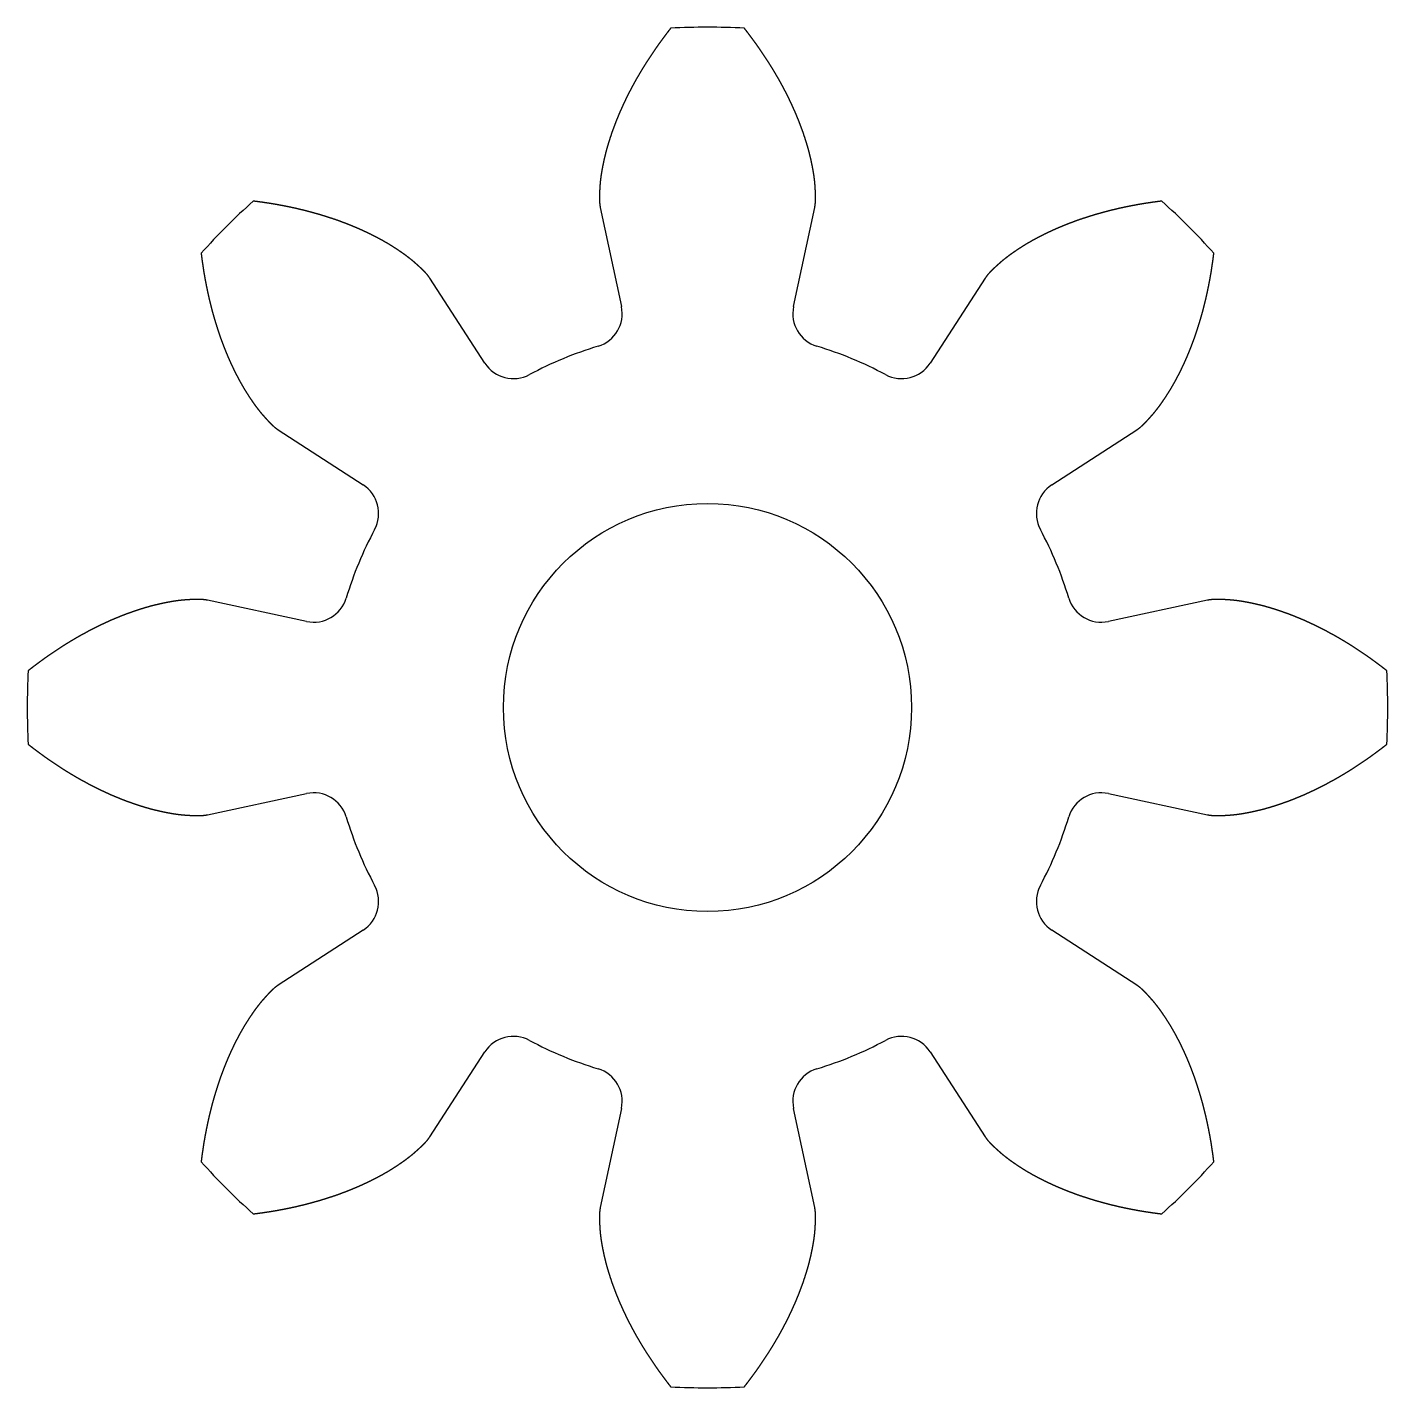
# Model space of a CAD drawing. Header units: millimetres. Extents: x -10 to 10, y -10 to 10.
import ezdxf

# ---------------------------------------------------------------- set-up
doc = ezdxf.new("R2010")
doc.units = ezdxf.units.MM
doc.layers.get('0').update_dxf_attribs({"linetype": 'CONTINUOUS'})

msp = doc.modelspace()

# ---------------------------------------------------------------- linework, layer by layer
for p, q in [((-1.576, 7.35), (-1.265, 5.894)), ((1.265, 5.894), (1.576, 7.35)), ((-3.273, 5.062), (-4.083, 6.312)), ((4.083, 6.312), (3.273, 5.062)), ((-6.312, 4.083), (-5.062, 3.273)), ((5.062, 3.273), (6.312, 4.083)), ((-5.894, 1.265), (-7.35, 1.576)), ((7.35, 1.576), (5.894, 1.265)), ((-7.35, -1.576), (-5.894, -1.265)), ((5.894, -1.265), (7.35, -1.576)), ((-5.062, -3.273), (-6.312, -4.083)), ((6.312, -4.083), (5.062, -3.273)), ((-4.083, -6.312), (-3.273, -5.062)), ((3.273, -5.062), (4.083, -6.312)), ((-1.265, -5.894), (-1.576, -7.35)), ((1.576, -7.35), (1.265, -5.894))]:
    msp.add_line(p, q)
msp.add_circle((0, 0), 3)
for centre, radius, start, end in [((0, 0), 10, 86.8988, 93.1012), ((0, 0), 10, 131.8988, 138.1012), ((0, 0), 10, 41.8988, 48.1012), ((-1.754, 5.789), 0.5, -73.1401, 12.0446), ((1.754, 5.789), 0.5, 167.9554, 253.1401), ((0, 0), 5.549, 106.8599, 118.1401), ((0, 0), 5.549, 61.8599, 73.1401), ((-2.853, 5.334), 0.5, 212.9554, 298.1401), ((2.853, 5.334), 0.5, 241.8599, 327.0446), ((-5.334, 2.853), 0.5, -28.1401, 57.0446), ((5.334, 2.853), 0.5, 122.9554, 208.1401), ((0, 0), 5.549, 151.8599, 163.1401), ((0, 0), 5.549, 16.8599, 28.1401), ((-5.789, 1.754), 0.5, 257.9554, 343.1401), ((5.789, 1.754), 0.5, 196.8599, 282.0446), ((0, 0), 10, 176.8988, 183.1012), ((0, 0), 10, -3.1012, 3.1012), ((-5.789, -1.754), 0.5, 16.8599, 102.0446), ((5.789, -1.754), 0.5, 77.9554, 163.1401), ((0, 0), 5.549, 196.8599, 208.1401), ((0, 0), 5.549, 331.8599, 343.1401), ((-5.334, -2.853), 0.5, -57.0446, 28.1401), ((5.334, -2.853), 0.5, 151.8599, 237.0446), ((-2.853, -5.334), 0.5, 61.8599, 147.0446), ((0, 0), 5.549, 241.8599, 253.1401), ((0, 0), 5.549, 286.8599, 298.1401), ((2.853, -5.334), 0.5, 32.9554, 118.1401), ((-1.754, -5.789), 0.5, -12.0446, 73.1401), ((1.754, -5.789), 0.5, 106.8599, 192.0446), ((0, 0), 10, 221.8988, 228.1012), ((0, 0), 10, 311.8988, 318.1012), ((0, 0), 10, 266.8988, 273.1012)]:
    msp.add_arc(centre, radius, start, end)
for points in [[(-0.541, 9.985), (-0.547, 9.978), (-0.558, 9.964), (-0.574, 9.942), (-0.597, 9.914), (-0.624, 9.878), (-0.651, 9.842), (-0.677, 9.806), (-0.704, 9.769), (-0.73, 9.733), (-0.755, 9.697), (-0.78, 9.66), (-0.805, 9.624), (-0.83, 9.587), (-0.854, 9.55), (-0.878, 9.513), (-0.902, 9.476), (-0.925, 9.439), (-0.948, 9.402), (-0.971, 9.365), (-0.993, 9.328), (-1.015, 9.29), (-1.037, 9.253), (-1.058, 9.215), (-1.079, 9.178), (-1.099, 9.14), (-1.12, 9.102), (-1.139, 9.065), (-1.159, 9.027), (-1.178, 8.989), (-1.197, 8.951), (-1.215, 8.913), (-1.233, 8.875), (-1.251, 8.837), (-1.268, 8.799), (-1.285, 8.761), (-1.301, 8.723), (-1.317, 8.684), (-1.333, 8.646), (-1.348, 8.608), (-1.363, 8.57), (-1.377, 8.531), (-1.391, 8.493), (-1.405, 8.455), (-1.418, 8.416), (-1.431, 8.378), (-1.443, 8.339), (-1.455, 8.301), (-1.467, 8.262), (-1.478, 8.224), (-1.489, 8.186), (-1.499, 8.147), (-1.508, 8.109), (-1.517, 8.07), (-1.526, 8.032), (-1.534, 7.993), (-1.542, 7.955), (-1.549, 7.917), (-1.556, 7.879), (-1.562, 7.84), (-1.568, 7.802), (-1.573, 7.764), (-1.577, 7.726), (-1.58, 7.688), (-1.583, 7.65), (-1.585, 7.612), (-1.587, 7.574), (-1.588, 7.536), (-1.589, 7.499), (-1.589, 7.461), (-1.587, 7.424), (-1.584, 7.395), (-1.581, 7.372), (-1.578, 7.358), (-1.576, 7.35)], [(1.576, 7.35), (1.578, 7.358), (1.581, 7.372), (1.584, 7.395), (1.587, 7.424), (1.589, 7.461), (1.589, 7.499), (1.588, 7.536), (1.587, 7.574), (1.585, 7.612), (1.583, 7.65), (1.58, 7.688), (1.577, 7.726), (1.573, 7.764), (1.568, 7.802), (1.562, 7.84), (1.556, 7.879), (1.549, 7.917), (1.542, 7.955), (1.534, 7.993), (1.526, 8.032), (1.517, 8.07), (1.508, 8.109), (1.499, 8.147), (1.489, 8.186), (1.478, 8.224), (1.467, 8.262), (1.455, 8.301), (1.443, 8.339), (1.431, 8.378), (1.418, 8.416), (1.405, 8.455), (1.391, 8.493), (1.377, 8.531), (1.363, 8.57), (1.348, 8.608), (1.333, 8.646), (1.317, 8.684), (1.301, 8.723), (1.285, 8.761), (1.268, 8.799), (1.251, 8.837), (1.233, 8.875), (1.215, 8.913), (1.197, 8.951), (1.178, 8.989), (1.159, 9.027), (1.139, 9.065), (1.12, 9.102), (1.099, 9.14), (1.079, 9.178), (1.058, 9.215), (1.037, 9.253), (1.015, 9.29), (0.993, 9.328), (0.971, 9.365), (0.948, 9.402), (0.925, 9.439), (0.902, 9.476), (0.878, 9.513), (0.854, 9.55), (0.83, 9.587), (0.805, 9.624), (0.78, 9.66), (0.755, 9.697), (0.73, 9.733), (0.704, 9.769), (0.677, 9.806), (0.651, 9.842), (0.624, 9.878), (0.597, 9.914), (0.574, 9.942), (0.558, 9.964), (0.547, 9.978), (0.541, 9.985)], [(-4.083, 6.312), (-4.087, 6.318), (-4.095, 6.331), (-4.109, 6.349), (-4.127, 6.372), (-4.153, 6.399), (-4.179, 6.426), (-4.206, 6.452), (-4.234, 6.478), (-4.262, 6.503), (-4.29, 6.528), (-4.319, 6.553), (-4.348, 6.578), (-4.378, 6.602), (-4.408, 6.625), (-4.439, 6.648), (-4.471, 6.671), (-4.503, 6.693), (-4.535, 6.715), (-4.567, 6.737), (-4.6, 6.758), (-4.634, 6.779), (-4.667, 6.8), (-4.701, 6.821), (-4.736, 6.841), (-4.77, 6.86), (-4.805, 6.88), (-4.841, 6.899), (-4.876, 6.917), (-4.912, 6.936), (-4.948, 6.954), (-4.985, 6.972), (-5.022, 6.989), (-5.059, 7.007), (-5.096, 7.023), (-5.133, 7.04), (-5.171, 7.056), (-5.209, 7.072), (-5.248, 7.088), (-5.286, 7.103), (-5.325, 7.118), (-5.364, 7.133), (-5.404, 7.148), (-5.443, 7.162), (-5.483, 7.176), (-5.523, 7.189), (-5.564, 7.202), (-5.604, 7.215), (-5.645, 7.228), (-5.686, 7.241), (-5.727, 7.253), (-5.768, 7.264), (-5.81, 7.276), (-5.851, 7.287), (-5.893, 7.298), (-5.935, 7.309), (-5.978, 7.319), (-6.02, 7.329), (-6.063, 7.339), (-6.106, 7.348), (-6.149, 7.357), (-6.192, 7.366), (-6.235, 7.374), (-6.279, 7.383), (-6.323, 7.391), (-6.366, 7.398), (-6.411, 7.406), (-6.455, 7.413), (-6.499, 7.419), (-6.544, 7.426), (-6.588, 7.432), (-6.624, 7.437), (-6.651, 7.44), (-6.669, 7.442), (-6.678, 7.443)], [(6.678, 7.443), (6.669, 7.442), (6.651, 7.44), (6.624, 7.437), (6.588, 7.432), (6.544, 7.426), (6.499, 7.419), (6.455, 7.413), (6.411, 7.406), (6.366, 7.398), (6.323, 7.391), (6.279, 7.383), (6.235, 7.374), (6.192, 7.366), (6.149, 7.357), (6.106, 7.348), (6.063, 7.339), (6.02, 7.329), (5.978, 7.319), (5.935, 7.309), (5.893, 7.298), (5.851, 7.287), (5.81, 7.276), (5.768, 7.264), (5.727, 7.253), (5.686, 7.241), (5.645, 7.228), (5.604, 7.215), (5.564, 7.202), (5.523, 7.189), (5.483, 7.176), (5.443, 7.162), (5.404, 7.148), (5.364, 7.133), (5.325, 7.118), (5.286, 7.103), (5.248, 7.088), (5.209, 7.072), (5.171, 7.056), (5.133, 7.04), (5.096, 7.023), (5.059, 7.007), (5.022, 6.989), (4.985, 6.972), (4.948, 6.954), (4.912, 6.936), (4.876, 6.917), (4.841, 6.899), (4.805, 6.88), (4.77, 6.86), (4.736, 6.841), (4.701, 6.821), (4.667, 6.8), (4.634, 6.779), (4.6, 6.758), (4.567, 6.737), (4.535, 6.715), (4.503, 6.693), (4.471, 6.671), (4.439, 6.648), (4.408, 6.625), (4.378, 6.602), (4.348, 6.578), (4.319, 6.553), (4.29, 6.528), (4.262, 6.503), (4.234, 6.478), (4.206, 6.452), (4.179, 6.426), (4.153, 6.399), (4.127, 6.372), (4.109, 6.349), (4.095, 6.331), (4.087, 6.318), (4.083, 6.312)], [(-7.443, 6.678), (-7.442, 6.669), (-7.44, 6.651), (-7.437, 6.624), (-7.432, 6.588), (-7.426, 6.544), (-7.419, 6.499), (-7.413, 6.455), (-7.406, 6.411), (-7.398, 6.366), (-7.391, 6.323), (-7.383, 6.279), (-7.374, 6.235), (-7.366, 6.192), (-7.357, 6.149), (-7.348, 6.106), (-7.339, 6.063), (-7.329, 6.02), (-7.319, 5.978), (-7.309, 5.935), (-7.298, 5.893), (-7.287, 5.851), (-7.276, 5.81), (-7.264, 5.768), (-7.253, 5.727), (-7.241, 5.686), (-7.228, 5.645), (-7.215, 5.604), (-7.202, 5.564), (-7.189, 5.523), (-7.176, 5.483), (-7.162, 5.443), (-7.148, 5.404), (-7.133, 5.364), (-7.118, 5.325), (-7.103, 5.286), (-7.088, 5.248), (-7.072, 5.209), (-7.056, 5.171), (-7.04, 5.133), (-7.023, 5.096), (-7.007, 5.059), (-6.989, 5.022), (-6.972, 4.985), (-6.954, 4.948), (-6.936, 4.912), (-6.917, 4.876), (-6.899, 4.841), (-6.88, 4.805), (-6.86, 4.77), (-6.841, 4.736), (-6.821, 4.701), (-6.8, 4.667), (-6.779, 4.634), (-6.758, 4.6), (-6.737, 4.567), (-6.715, 4.535), (-6.693, 4.503), (-6.671, 4.471), (-6.648, 4.439), (-6.625, 4.408), (-6.602, 4.378), (-6.578, 4.348), (-6.553, 4.319), (-6.528, 4.29), (-6.503, 4.262), (-6.478, 4.234), (-6.452, 4.206), (-6.426, 4.179), (-6.399, 4.153), (-6.372, 4.127), (-6.349, 4.109), (-6.331, 4.095), (-6.318, 4.087), (-6.312, 4.083)], [(6.312, 4.083), (6.318, 4.087), (6.331, 4.095), (6.349, 4.109), (6.372, 4.127), (6.399, 4.153), (6.426, 4.179), (6.452, 4.206), (6.478, 4.234), (6.503, 4.262), (6.528, 4.29), (6.553, 4.319), (6.578, 4.348), (6.602, 4.378), (6.625, 4.408), (6.648, 4.439), (6.671, 4.471), (6.693, 4.503), (6.715, 4.535), (6.737, 4.567), (6.758, 4.6), (6.779, 4.634), (6.8, 4.667), (6.821, 4.701), (6.841, 4.736), (6.86, 4.77), (6.88, 4.805), (6.899, 4.841), (6.917, 4.876), (6.936, 4.912), (6.954, 4.948), (6.972, 4.985), (6.989, 5.022), (7.007, 5.059), (7.023, 5.096), (7.04, 5.133), (7.056, 5.171), (7.072, 5.209), (7.088, 5.248), (7.103, 5.286), (7.118, 5.325), (7.133, 5.364), (7.148, 5.404), (7.162, 5.443), (7.176, 5.483), (7.189, 5.523), (7.202, 5.564), (7.215, 5.604), (7.228, 5.645), (7.241, 5.686), (7.253, 5.727), (7.264, 5.768), (7.276, 5.81), (7.287, 5.851), (7.298, 5.893), (7.309, 5.935), (7.319, 5.978), (7.329, 6.02), (7.339, 6.063), (7.348, 6.106), (7.357, 6.149), (7.366, 6.192), (7.374, 6.235), (7.383, 6.279), (7.391, 6.323), (7.398, 6.366), (7.406, 6.411), (7.413, 6.455), (7.419, 6.499), (7.426, 6.544), (7.432, 6.588), (7.437, 6.624), (7.44, 6.651), (7.442, 6.669), (7.443, 6.678)], [(-7.35, 1.576), (-7.358, 1.578), (-7.372, 1.581), (-7.395, 1.584), (-7.424, 1.587), (-7.461, 1.589), (-7.499, 1.589), (-7.536, 1.588), (-7.574, 1.587), (-7.612, 1.585), (-7.65, 1.583), (-7.688, 1.58), (-7.726, 1.577), (-7.764, 1.573), (-7.802, 1.568), (-7.84, 1.562), (-7.879, 1.556), (-7.917, 1.549), (-7.955, 1.542), (-7.993, 1.534), (-8.032, 1.526), (-8.07, 1.517), (-8.109, 1.508), (-8.147, 1.499), (-8.186, 1.489), (-8.224, 1.478), (-8.262, 1.467), (-8.301, 1.455), (-8.339, 1.443), (-8.378, 1.431), (-8.416, 1.418), (-8.455, 1.405), (-8.493, 1.391), (-8.531, 1.377), (-8.57, 1.363), (-8.608, 1.348), (-8.646, 1.333), (-8.684, 1.317), (-8.723, 1.301), (-8.761, 1.285), (-8.799, 1.268), (-8.837, 1.251), (-8.875, 1.233), (-8.913, 1.215), (-8.951, 1.197), (-8.989, 1.178), (-9.027, 1.159), (-9.065, 1.139), (-9.102, 1.12), (-9.14, 1.099), (-9.178, 1.079), (-9.215, 1.058), (-9.253, 1.037), (-9.29, 1.015), (-9.328, 0.993), (-9.365, 0.971), (-9.402, 0.948), (-9.439, 0.925), (-9.476, 0.902), (-9.513, 0.878), (-9.55, 0.854), (-9.587, 0.83), (-9.624, 0.805), (-9.66, 0.78), (-9.697, 0.755), (-9.733, 0.73), (-9.769, 0.704), (-9.806, 0.677), (-9.842, 0.651), (-9.878, 0.624), (-9.914, 0.597), (-9.942, 0.574), (-9.964, 0.558), (-9.978, 0.547), (-9.985, 0.541)], [(9.985, 0.541), (9.978, 0.547), (9.964, 0.558), (9.942, 0.574), (9.914, 0.597), (9.878, 0.624), (9.842, 0.651), (9.806, 0.677), (9.769, 0.704), (9.733, 0.73), (9.697, 0.755), (9.66, 0.78), (9.624, 0.805), (9.587, 0.83), (9.55, 0.854), (9.513, 0.878), (9.476, 0.902), (9.439, 0.925), (9.402, 0.948), (9.365, 0.971), (9.328, 0.993), (9.29, 1.015), (9.253, 1.037), (9.215, 1.058), (9.178, 1.079), (9.14, 1.099), (9.102, 1.12), (9.065, 1.139), (9.027, 1.159), (8.989, 1.178), (8.951, 1.197), (8.913, 1.215), (8.875, 1.233), (8.837, 1.251), (8.799, 1.268), (8.761, 1.285), (8.723, 1.301), (8.684, 1.317), (8.646, 1.333), (8.608, 1.348), (8.57, 1.363), (8.531, 1.377), (8.493, 1.391), (8.455, 1.405), (8.416, 1.418), (8.378, 1.431), (8.339, 1.443), (8.301, 1.455), (8.262, 1.467), (8.224, 1.478), (8.186, 1.489), (8.147, 1.499), (8.109, 1.508), (8.07, 1.517), (8.032, 1.526), (7.993, 1.534), (7.955, 1.542), (7.917, 1.549), (7.879, 1.556), (7.84, 1.562), (7.802, 1.568), (7.764, 1.573), (7.726, 1.577), (7.688, 1.58), (7.65, 1.583), (7.612, 1.585), (7.574, 1.587), (7.536, 1.588), (7.499, 1.589), (7.461, 1.589), (7.424, 1.587), (7.395, 1.584), (7.372, 1.581), (7.358, 1.578), (7.35, 1.576)], [(-9.985, -0.541), (-9.978, -0.547), (-9.964, -0.558), (-9.942, -0.574), (-9.914, -0.597), (-9.878, -0.624), (-9.842, -0.651), (-9.806, -0.677), (-9.769, -0.704), (-9.733, -0.73), (-9.697, -0.755), (-9.66, -0.78), (-9.624, -0.805), (-9.587, -0.83), (-9.55, -0.854), (-9.513, -0.878), (-9.476, -0.902), (-9.439, -0.925), (-9.402, -0.948), (-9.365, -0.971), (-9.328, -0.993), (-9.29, -1.015), (-9.253, -1.037), (-9.215, -1.058), (-9.178, -1.079), (-9.14, -1.099), (-9.102, -1.12), (-9.065, -1.139), (-9.027, -1.159), (-8.989, -1.178), (-8.951, -1.197), (-8.913, -1.215), (-8.875, -1.233), (-8.837, -1.251), (-8.799, -1.268), (-8.761, -1.285), (-8.723, -1.301), (-8.684, -1.317), (-8.646, -1.333), (-8.608, -1.348), (-8.57, -1.363), (-8.531, -1.377), (-8.493, -1.391), (-8.455, -1.405), (-8.416, -1.418), (-8.378, -1.431), (-8.339, -1.443), (-8.301, -1.455), (-8.262, -1.467), (-8.224, -1.478), (-8.186, -1.489), (-8.147, -1.499), (-8.109, -1.508), (-8.07, -1.517), (-8.032, -1.526), (-7.993, -1.534), (-7.955, -1.542), (-7.917, -1.549), (-7.879, -1.556), (-7.84, -1.562), (-7.802, -1.568), (-7.764, -1.573), (-7.726, -1.577), (-7.688, -1.58), (-7.65, -1.583), (-7.612, -1.585), (-7.574, -1.587), (-7.536, -1.588), (-7.499, -1.589), (-7.461, -1.589), (-7.424, -1.587), (-7.395, -1.584), (-7.372, -1.581), (-7.358, -1.578), (-7.35, -1.576)], [(7.35, -1.576), (7.358, -1.578), (7.372, -1.581), (7.395, -1.584), (7.424, -1.587), (7.461, -1.589), (7.499, -1.589), (7.536, -1.588), (7.574, -1.587), (7.612, -1.585), (7.65, -1.583), (7.688, -1.58), (7.726, -1.577), (7.764, -1.573), (7.802, -1.568), (7.84, -1.562), (7.879, -1.556), (7.917, -1.549), (7.955, -1.542), (7.993, -1.534), (8.032, -1.526), (8.07, -1.517), (8.109, -1.508), (8.147, -1.499), (8.186, -1.489), (8.224, -1.478), (8.262, -1.467), (8.301, -1.455), (8.339, -1.443), (8.378, -1.431), (8.416, -1.418), (8.455, -1.405), (8.493, -1.391), (8.531, -1.377), (8.57, -1.363), (8.608, -1.348), (8.646, -1.333), (8.684, -1.317), (8.723, -1.301), (8.761, -1.285), (8.799, -1.268), (8.837, -1.251), (8.875, -1.233), (8.913, -1.215), (8.951, -1.197), (8.989, -1.178), (9.027, -1.159), (9.065, -1.139), (9.102, -1.12), (9.14, -1.099), (9.178, -1.079), (9.215, -1.058), (9.253, -1.037), (9.29, -1.015), (9.328, -0.993), (9.365, -0.971), (9.402, -0.948), (9.439, -0.925), (9.476, -0.902), (9.513, -0.878), (9.55, -0.854), (9.587, -0.83), (9.624, -0.805), (9.66, -0.78), (9.697, -0.755), (9.733, -0.73), (9.769, -0.704), (9.806, -0.677), (9.842, -0.651), (9.878, -0.624), (9.914, -0.597), (9.942, -0.574), (9.964, -0.558), (9.978, -0.547), (9.985, -0.541)], [(-6.312, -4.083), (-6.318, -4.087), (-6.331, -4.095), (-6.349, -4.109), (-6.372, -4.127), (-6.399, -4.153), (-6.426, -4.179), (-6.452, -4.206), (-6.478, -4.234), (-6.503, -4.262), (-6.528, -4.29), (-6.553, -4.319), (-6.578, -4.348), (-6.602, -4.378), (-6.625, -4.408), (-6.648, -4.439), (-6.671, -4.471), (-6.693, -4.503), (-6.715, -4.535), (-6.737, -4.567), (-6.758, -4.6), (-6.779, -4.634), (-6.8, -4.667), (-6.821, -4.701), (-6.841, -4.736), (-6.86, -4.77), (-6.88, -4.805), (-6.899, -4.841), (-6.917, -4.876), (-6.936, -4.912), (-6.954, -4.948), (-6.972, -4.985), (-6.989, -5.022), (-7.007, -5.059), (-7.023, -5.096), (-7.04, -5.133), (-7.056, -5.171), (-7.072, -5.209), (-7.088, -5.248), (-7.103, -5.286), (-7.118, -5.325), (-7.133, -5.364), (-7.148, -5.404), (-7.162, -5.443), (-7.176, -5.483), (-7.189, -5.523), (-7.202, -5.564), (-7.215, -5.604), (-7.228, -5.645), (-7.241, -5.686), (-7.253, -5.727), (-7.264, -5.768), (-7.276, -5.81), (-7.287, -5.851), (-7.298, -5.893), (-7.309, -5.935), (-7.319, -5.978), (-7.329, -6.02), (-7.339, -6.063), (-7.348, -6.106), (-7.357, -6.149), (-7.366, -6.192), (-7.374, -6.235), (-7.383, -6.279), (-7.391, -6.323), (-7.398, -6.366), (-7.406, -6.411), (-7.413, -6.455), (-7.419, -6.499), (-7.426, -6.544), (-7.432, -6.588), (-7.437, -6.624), (-7.44, -6.651), (-7.442, -6.669), (-7.443, -6.678)], [(7.443, -6.678), (7.442, -6.669), (7.44, -6.651), (7.437, -6.624), (7.432, -6.588), (7.426, -6.544), (7.419, -6.499), (7.413, -6.455), (7.406, -6.411), (7.398, -6.366), (7.391, -6.323), (7.383, -6.279), (7.374, -6.235), (7.366, -6.192), (7.357, -6.149), (7.348, -6.106), (7.339, -6.063), (7.329, -6.02), (7.319, -5.978), (7.309, -5.935), (7.298, -5.893), (7.287, -5.851), (7.276, -5.81), (7.264, -5.768), (7.253, -5.727), (7.241, -5.686), (7.228, -5.645), (7.215, -5.604), (7.202, -5.564), (7.189, -5.523), (7.176, -5.483), (7.162, -5.443), (7.148, -5.404), (7.133, -5.364), (7.118, -5.325), (7.103, -5.286), (7.088, -5.248), (7.072, -5.209), (7.056, -5.171), (7.04, -5.133), (7.023, -5.096), (7.007, -5.059), (6.989, -5.022), (6.972, -4.985), (6.954, -4.948), (6.936, -4.912), (6.917, -4.876), (6.899, -4.841), (6.88, -4.805), (6.86, -4.77), (6.841, -4.736), (6.821, -4.701), (6.8, -4.667), (6.779, -4.634), (6.758, -4.6), (6.737, -4.567), (6.715, -4.535), (6.693, -4.503), (6.671, -4.471), (6.648, -4.439), (6.625, -4.408), (6.602, -4.378), (6.578, -4.348), (6.553, -4.319), (6.528, -4.29), (6.503, -4.262), (6.478, -4.234), (6.452, -4.206), (6.426, -4.179), (6.399, -4.153), (6.372, -4.127), (6.349, -4.109), (6.331, -4.095), (6.318, -4.087), (6.312, -4.083)], [(-6.678, -7.443), (-6.669, -7.442), (-6.651, -7.44), (-6.624, -7.437), (-6.588, -7.432), (-6.544, -7.426), (-6.499, -7.419), (-6.455, -7.413), (-6.411, -7.406), (-6.366, -7.398), (-6.323, -7.391), (-6.279, -7.383), (-6.235, -7.374), (-6.192, -7.366), (-6.149, -7.357), (-6.106, -7.348), (-6.063, -7.339), (-6.02, -7.329), (-5.978, -7.319), (-5.935, -7.309), (-5.893, -7.298), (-5.851, -7.287), (-5.81, -7.276), (-5.768, -7.264), (-5.727, -7.253), (-5.686, -7.241), (-5.645, -7.228), (-5.604, -7.215), (-5.564, -7.202), (-5.523, -7.189), (-5.483, -7.176), (-5.443, -7.162), (-5.404, -7.148), (-5.364, -7.133), (-5.325, -7.118), (-5.286, -7.103), (-5.248, -7.088), (-5.209, -7.072), (-5.171, -7.056), (-5.133, -7.04), (-5.096, -7.023), (-5.059, -7.007), (-5.022, -6.989), (-4.985, -6.972), (-4.948, -6.954), (-4.912, -6.936), (-4.876, -6.917), (-4.841, -6.899), (-4.805, -6.88), (-4.77, -6.86), (-4.736, -6.841), (-4.701, -6.821), (-4.667, -6.8), (-4.634, -6.779), (-4.6, -6.758), (-4.567, -6.737), (-4.535, -6.715), (-4.503, -6.693), (-4.471, -6.671), (-4.439, -6.648), (-4.408, -6.625), (-4.378, -6.602), (-4.348, -6.578), (-4.319, -6.553), (-4.29, -6.528), (-4.262, -6.503), (-4.234, -6.478), (-4.206, -6.452), (-4.179, -6.426), (-4.153, -6.399), (-4.127, -6.372), (-4.109, -6.349), (-4.095, -6.331), (-4.087, -6.318), (-4.083, -6.312)], [(4.083, -6.312), (4.087, -6.318), (4.095, -6.331), (4.109, -6.349), (4.127, -6.372), (4.153, -6.399), (4.179, -6.426), (4.206, -6.452), (4.234, -6.478), (4.262, -6.503), (4.29, -6.528), (4.319, -6.553), (4.348, -6.578), (4.378, -6.602), (4.408, -6.625), (4.439, -6.648), (4.471, -6.671), (4.503, -6.693), (4.535, -6.715), (4.567, -6.737), (4.6, -6.758), (4.634, -6.779), (4.667, -6.8), (4.701, -6.821), (4.736, -6.841), (4.77, -6.86), (4.805, -6.88), (4.841, -6.899), (4.876, -6.917), (4.912, -6.936), (4.948, -6.954), (4.985, -6.972), (5.022, -6.989), (5.059, -7.007), (5.096, -7.023), (5.133, -7.04), (5.171, -7.056), (5.209, -7.072), (5.248, -7.088), (5.286, -7.103), (5.325, -7.118), (5.364, -7.133), (5.404, -7.148), (5.443, -7.162), (5.483, -7.176), (5.523, -7.189), (5.564, -7.202), (5.604, -7.215), (5.645, -7.228), (5.686, -7.241), (5.727, -7.253), (5.768, -7.264), (5.81, -7.276), (5.851, -7.287), (5.893, -7.298), (5.935, -7.309), (5.978, -7.319), (6.02, -7.329), (6.063, -7.339), (6.106, -7.348), (6.149, -7.357), (6.192, -7.366), (6.235, -7.374), (6.279, -7.383), (6.323, -7.391), (6.366, -7.398), (6.411, -7.406), (6.455, -7.413), (6.499, -7.419), (6.544, -7.426), (6.588, -7.432), (6.624, -7.437), (6.651, -7.44), (6.669, -7.442), (6.678, -7.443)], [(-1.576, -7.35), (-1.578, -7.358), (-1.581, -7.372), (-1.584, -7.395), (-1.587, -7.424), (-1.589, -7.461), (-1.589, -7.499), (-1.588, -7.536), (-1.587, -7.574), (-1.585, -7.612), (-1.583, -7.65), (-1.58, -7.688), (-1.577, -7.726), (-1.573, -7.764), (-1.568, -7.802), (-1.562, -7.84), (-1.556, -7.879), (-1.549, -7.917), (-1.542, -7.955), (-1.534, -7.993), (-1.526, -8.032), (-1.517, -8.07), (-1.508, -8.109), (-1.499, -8.147), (-1.489, -8.186), (-1.478, -8.224), (-1.467, -8.262), (-1.455, -8.301), (-1.443, -8.339), (-1.431, -8.378), (-1.418, -8.416), (-1.405, -8.455), (-1.391, -8.493), (-1.377, -8.531), (-1.363, -8.57), (-1.348, -8.608), (-1.333, -8.646), (-1.317, -8.684), (-1.301, -8.723), (-1.285, -8.761), (-1.268, -8.799), (-1.251, -8.837), (-1.233, -8.875), (-1.215, -8.913), (-1.197, -8.951), (-1.178, -8.989), (-1.159, -9.027), (-1.139, -9.065), (-1.12, -9.102), (-1.099, -9.14), (-1.079, -9.178), (-1.058, -9.215), (-1.037, -9.253), (-1.015, -9.29), (-0.993, -9.328), (-0.971, -9.365), (-0.948, -9.402), (-0.925, -9.439), (-0.902, -9.476), (-0.878, -9.513), (-0.854, -9.55), (-0.83, -9.587), (-0.805, -9.624), (-0.78, -9.66), (-0.755, -9.697), (-0.73, -9.733), (-0.704, -9.769), (-0.677, -9.806), (-0.651, -9.842), (-0.624, -9.878), (-0.597, -9.914), (-0.574, -9.942), (-0.558, -9.964), (-0.547, -9.978), (-0.541, -9.985)], [(0.541, -9.985), (0.547, -9.978), (0.558, -9.964), (0.574, -9.942), (0.597, -9.914), (0.624, -9.878), (0.651, -9.842), (0.677, -9.806), (0.704, -9.769), (0.73, -9.733), (0.755, -9.697), (0.78, -9.66), (0.805, -9.624), (0.83, -9.587), (0.854, -9.55), (0.878, -9.513), (0.902, -9.476), (0.925, -9.439), (0.948, -9.402), (0.971, -9.365), (0.993, -9.328), (1.015, -9.29), (1.037, -9.253), (1.058, -9.215), (1.079, -9.178), (1.099, -9.14), (1.12, -9.102), (1.139, -9.065), (1.159, -9.027), (1.178, -8.989), (1.197, -8.951), (1.215, -8.913), (1.233, -8.875), (1.251, -8.837), (1.268, -8.799), (1.285, -8.761), (1.301, -8.723), (1.317, -8.684), (1.333, -8.646), (1.348, -8.608), (1.363, -8.57), (1.377, -8.531), (1.391, -8.493), (1.405, -8.455), (1.418, -8.416), (1.431, -8.378), (1.443, -8.339), (1.455, -8.301), (1.467, -8.262), (1.478, -8.224), (1.489, -8.186), (1.499, -8.147), (1.508, -8.109), (1.517, -8.07), (1.526, -8.032), (1.534, -7.993), (1.542, -7.955), (1.549, -7.917), (1.556, -7.879), (1.562, -7.84), (1.568, -7.802), (1.573, -7.764), (1.577, -7.726), (1.58, -7.688), (1.583, -7.65), (1.585, -7.612), (1.587, -7.574), (1.588, -7.536), (1.589, -7.499), (1.589, -7.461), (1.587, -7.424), (1.584, -7.395), (1.581, -7.372), (1.578, -7.358), (1.576, -7.35)]]:
    msp.add_open_spline(points, degree=5)

doc.saveas('drawing.dxf')
